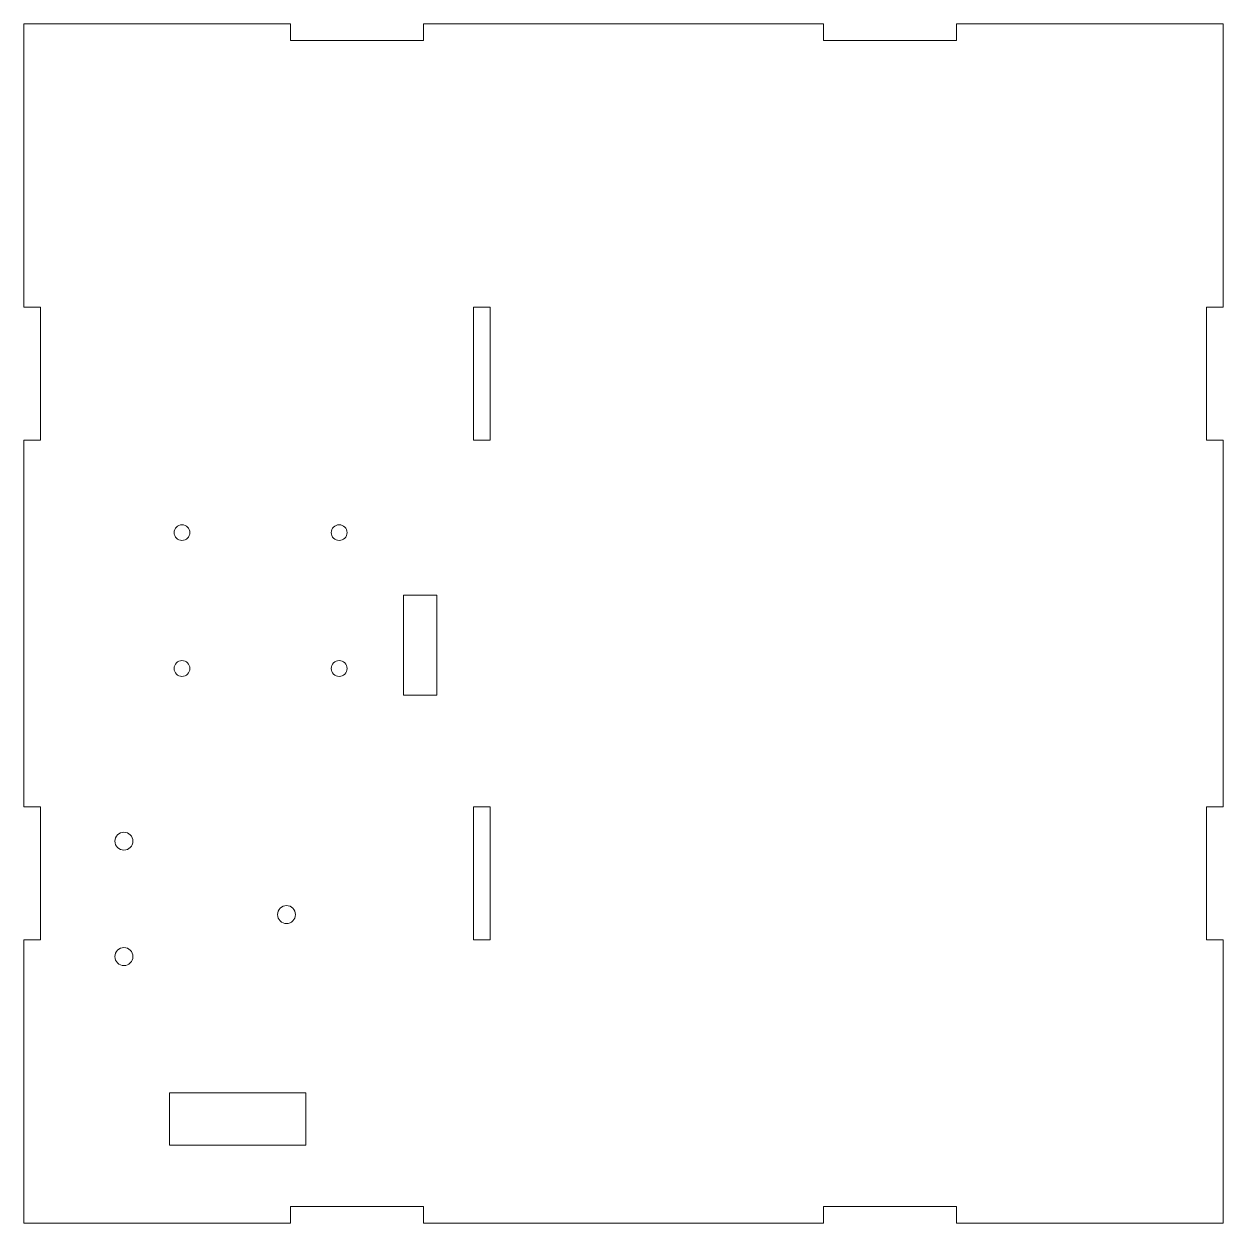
# Model space of a CAD drawing. Header units: inches. Extents: x -4.5 to 4.5, y -4.5 to 4.5.
import ezdxf

# ---------------------------------------------------------------- set-up
doc = ezdxf.new("R2010")
doc.units = ezdxf.units.IN
doc.header["$MEASUREMENT"] = 0

msp = doc.modelspace()

# ---------------------------------------------------------------- linework, layer by layer
at = {"color": 7, "linetype": 'Continuous', "lineweight": 15}
for p, q in [((-4.5, 4.5), (-4.5, 2.375)), ((-2.5, 4.5), (-4.5, 4.5)), ((-2.5, 4.5), (-2.5, 4.375)), ((-1.5, 4.375), (-1.5, 4.5)), ((1.5, 4.5), (-1.5, 4.5)), ((1.5, 4.5), (1.5, 4.375)), ((2.5, 4.375), (2.5, 4.5)), ((4.5, 4.5), (2.5, 4.5)), ((4.5, 2.375), (4.5, 4.5)), ((-2.5, 4.375), (-1.5, 4.375)), ((1.5, 4.375), (2.5, 4.375)), ((-4.375, 2.375), (-4.5, 2.375)), ((-4.375, 1.375), (-4.375, 2.375)), ((-1, 2.375), (-1.125, 2.375)), ((-1.125, 2.375), (-1.125, 1.375)), ((-1, 1.375), (-1, 2.375)), ((4.5, 2.375), (4.375, 2.375)), ((4.375, 2.375), (4.375, 1.375)), ((-4.5, 1.375), (-4.375, 1.375)), ((-4.5, 1.375), (-4.5, -1.375)), ((-1.125, 1.375), (-1, 1.375)), ((4.375, 1.375), (4.5, 1.375)), ((4.5, -1.375), (4.5, 1.375)), ((-1.4023, 0.2129), (-1.6523, 0.2129)), ((-1.6523, 0.2129), (-1.6523, -0.5371)), ((-1.4023, -0.5371), (-1.4023, 0.2129)), ((-1.6523, -0.5371), (-1.4023, -0.5371)), ((-4.375, -1.375), (-4.5, -1.375)), ((-4.375, -2.375), (-4.375, -1.375)), ((-1, -1.375), (-1.125, -1.375)), ((-1.125, -1.375), (-1.125, -2.375)), ((-1, -2.375), (-1, -1.375)), ((4.5, -1.375), (4.375, -1.375)), ((4.375, -1.375), (4.375, -2.375)), ((-4.5, -2.375), (-4.375, -2.375)), ((-4.5, -2.375), (-4.5, -4.5)), ((-1.125, -2.375), (-1, -2.375)), ((4.375, -2.375), (4.5, -2.375)), ((4.5, -4.5), (4.5, -2.375)), ((-2.3845, -3.5228), (-3.4081, -3.5228)), ((-3.4081, -3.5228), (-3.4081, -3.9165)), ((-2.3845, -3.9165), (-2.3845, -3.5228)), ((-3.4081, -3.9165), (-2.3845, -3.9165)), ((-1.5, -4.375), (-2.5, -4.375)), ((-2.5, -4.375), (-2.5, -4.5)), ((-1.5, -4.5), (-1.5, -4.375)), ((2.5, -4.375), (1.5, -4.375)), ((1.5, -4.375), (1.5, -4.5)), ((2.5, -4.5), (2.5, -4.375)), ((-4.5, -4.5), (-2.5, -4.5)), ((-1.5, -4.5), (1.5, -4.5)), ((2.5, -4.5), (4.5, -4.5))]:
    msp.add_line(p, q, dxfattribs=at)
for centre, radius in [((-3.3142, 0.6823), 0.0591), ((-2.1342, 0.6823), 0.0591), ((-3.3142, -0.3377), 0.0591), ((-2.1342, -0.3377), 0.0591), ((-3.75, -1.6339), 0.0675), ((-2.5295, -2.185), 0.0675), ((-3.75, -2.5), 0.0675)]:
    msp.add_circle(centre, radius, dxfattribs=at)

doc.saveas('drawing.dxf')
